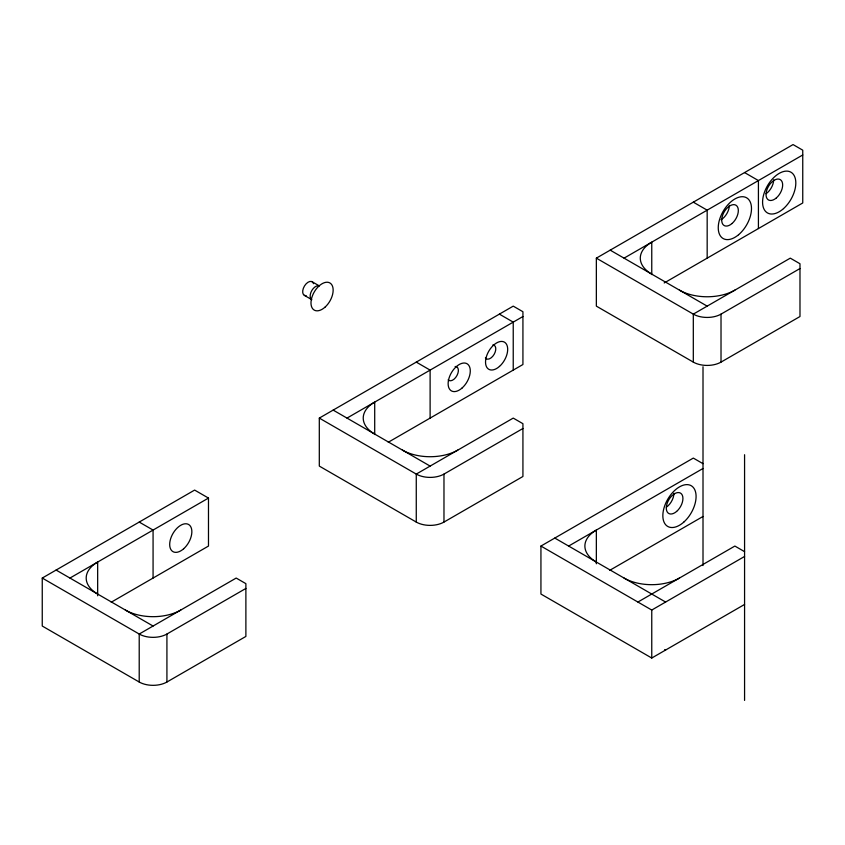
<?xml version="1.0" encoding="UTF-8"?>
<svg xmlns="http://www.w3.org/2000/svg" width="845" height="845" viewBox="0 0 845 845"><rect width="100%" height="100%" fill="white"/><g stroke="black" fill="none" stroke-linecap="round" stroke-linejoin="round"><path stroke-width="1.27" d="M42.25 578.054L139.214 634.035L236.188 578.054L245.884 583.652L245.884 636.433L166.919 682.021A19.593 11.312 0 0 1 139.214 682.021L42.25 626.039L42.25 578.054L194.625 490.079L208.483 498.075L208.483 546.06L111.234 602.21M319.304 418.095L416.268 474.087L513.232 418.095L522.928 423.694L522.928 476.485L443.974 522.073A19.593 11.312 0 0 1 416.268 522.073L319.304 466.091L319.304 418.095L513.232 306.133L522.928 311.731L522.928 364.512L388.277 442.252M596.348 258.147L693.312 314.129L790.286 258.147L799.983 263.746L799.983 316.526L721.017 362.114A19.593 11.312 0 0 1 693.312 362.114L596.348 306.133L596.348 258.147L793.054 144.579L802.75 150.178L802.75 202.969L664.202 282.959M69.955 578.054L208.483 498.075M346.999 418.095L522.928 316.526M624.054 258.147L802.75 154.973M139.214 682.021L139.214 634.035A19.593 11.312 0 0 0 166.919 634.035L245.884 588.447M416.268 522.073L416.268 474.087A19.593 11.312 0 0 0 443.974 474.087L522.928 428.499M693.312 362.114L693.312 314.129A19.593 11.312 0 0 0 721.017 314.129L799.983 268.541M744.572 604.45L651.759 658.033L540.937 594.046L540.937 546.06L693.312 458.085L703.008 463.683M568.643 546.06L703.008 468.489M609.636 570.386L703.008 516.475M637.901 602.041L734.875 546.06L744.572 551.658M540.937 546.06L651.759 610.048L744.572 556.464M744.572 172.57L758.419 180.566L758.419 228.562M693.312 202.166L707.17 210.162L707.17 258.147M610.196 250.152L707.17 306.133M499.384 314.129L513.232 322.125L513.232 370.11M304.295 295.327L311.837 299.679M416.268 362.114L430.116 370.11L430.116 418.106M333.152 410.1L430.116 466.081M554.795 538.064L665.606 602.041M664.74 649.53L665.606 650.037M139.214 522.073L153.072 530.068L153.072 578.054M56.097 570.058L153.072 626.039M312.132 281.755L318.681 285.536M744.572 454.726L744.572 700.42M721.017 314.129L721.017 362.114M703.008 366.751L703.008 565.527M651.759 274.572L651.759 242.156A39.176 22.625 0 0 0 651.759 274.139M651.759 610.048L651.759 658.033M596.348 563.784L596.348 530.068A39.176 22.625 0 0 0 596.348 562.052M443.974 474.087L443.974 522.073M374.705 434.531L374.705 402.104A39.176 22.625 0 0 0 374.705 434.098M166.919 634.035L166.919 682.021M97.661 595.778L97.661 562.062A39.176 22.625 0 0 0 97.661 594.046M311.266 299.257A7.837 4.521 -60 0 1 311.921 290.353A7.837 4.521 -60 0 1 319.325 285.927M306.175 295.666A7.837 4.521 -60 0 1 304.496 285.948A7.837 4.521 -60 0 1 313.548 283.698M180.767 610.048A39.176 22.625 0 0 1 125.366 610.048M679.454 578.054A39.176 22.625 0 0 1 624.054 578.054M734.865 290.141A39.176 22.625 0 0 1 679.464 290.141M729.33 205.367A11.756 6.781 -60 0 1 721.017 219.763M773.661 179.774A11.756 6.781 -60 0 1 766.098 193.695M673.919 493.279A11.756 6.781 -60 0 1 666.356 507.201M457.821 450.089A39.176 22.625 0 0 1 402.41 450.089M455.138 366.487A7.837 4.521 -60 0 1 457.029 375.402A7.837 4.521 -60 0 1 448.177 379.785M492.899 344.887A7.837 4.521 -60 0 1 494.156 354.298A7.837 4.521 -60 0 1 485.379 357.91M324.934 307.242A15.675 9.052 -60 0 0 329.909 282.959A15.675 9.052 -60 0 0 311.361 299.405A15.675 9.052 -60 0 0 324.934 307.242M183.64 548.775A15.675 9.052 -60 0 0 188.615 524.491A15.675 9.052 -60 0 0 170.067 540.937A15.675 9.052 -60 0 0 183.64 548.775M732.023 223.513A11.756 6.781 -60 0 0 736.006 205.24A11.756 6.781 -60 0 0 722.042 217.323A11.756 6.781 -60 0 0 732.023 223.513M783.505 208.62A23.512 13.573 -60 0 0 790.952 172.211A23.512 13.573 -60 0 0 763.141 196.874A23.512 13.573 -60 0 0 783.505 208.62M776.354 197.92A11.756 6.781 -60 0 0 780.336 179.647A11.756 6.781 -60 0 0 766.362 191.731A11.756 6.781 -60 0 0 776.354 197.92M738.572 234.741A23.512 13.573 -60 0 0 747.054 198.068A23.512 13.573 -60 0 0 718.989 221.675A23.512 13.573 -60 0 0 738.572 234.741M683.763 522.136A23.512 13.573 -60 0 0 691.221 485.717A23.512 13.573 -60 0 0 663.409 510.38A23.512 13.573 -60 0 0 683.763 522.136M676.623 511.436A11.756 6.781 -60 0 0 680.595 493.163A11.756 6.781 -60 0 0 666.631 505.236A11.756 6.781 -60 0 0 676.623 511.436M462.078 388.013A15.675 9.052 -60 0 0 467.042 363.741A15.675 9.052 -60 0 0 448.505 380.176A15.675 9.052 -60 0 0 462.078 388.013M499.479 366.424A15.675 9.052 -60 0 0 504.444 342.151A15.675 9.052 -60 0 0 485.907 358.586A15.675 9.052 -60 0 0 499.479 366.424"/></g></svg>
